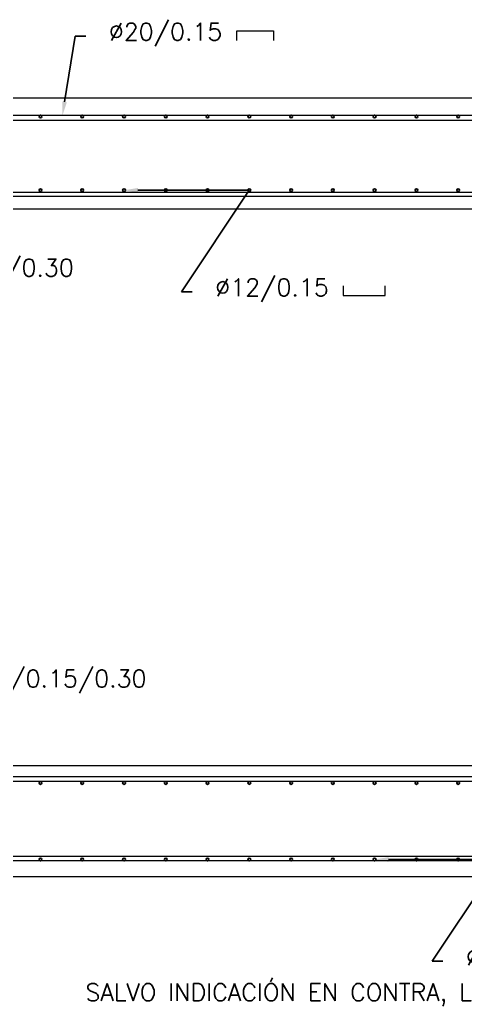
# Model space of a CAD drawing. Header units: metres. Extents: x 1291 to 1536, y 1774 to 1932.
# Drawn here: x 1359.215 to 1360.815, y 1789.729 to 1793.275 of the extents above; entities that cross this region are included whole.
import ezdxf
from ezdxf import colors
from ezdxf.entities.mleader import LeaderData, LeaderLine
from ezdxf.math import Vec2, Vec3

# ---------------------------------------------------------------- set-up
doc = ezdxf.new("R2010")
doc.units = ezdxf.units.M
doc.layers.add('Des', color=4, linetype='Continuous', lineweight=20)
doc.layers.add('YPSOM_ARMADURAS', color=164, linetype='Continuous')
doc.styles.add('YPSOM-TEXTO', font='romans.shx')
doc.styles.add('YPSOM_25', font='romans.shx', dxfattribs={"height": 0.0625})

# ---------------------------------------------------------------- blocks, each defined once
blk = doc.blocks.new('*U142')
at = {"layer": 'YPSOM_ARMADURAS'}
blk.add_circle((3.492459654808044e-10, 0), 0.005, dxfattribs=at)
blk = doc.blocks.new('*U143')
at = {"layer": 'Des', "color": 0, "linetype": 'ByBlock', "lineweight": -2, "transparency": 16777216}
for p in [(-12.07153918083757, -6.991455085878762), (-12.20134067740571, -7.06663202228606), (-12.33114217397386, -7.141808958693359), (-12.460943670542, -7.216985895100657), (-12.59074516711015, -7.292162831507956), (-12.7205466636783, -7.367339767915254), (-12.85034816024644, -7.442516704322553), (-12.98014965681459, -7.517693640729851), (-13.10995115338273, -7.59287057713715), (-13.23975264995088, -7.668047513544449), (-13.36955414651903, -7.743224449951748)]:
    blk.add_blockref('*U142', p, dxfattribs=at)
blk = doc.blocks.new('*U138')
at = {"layer": 'YPSOM_ARMADURAS'}
blk.add_circle((3.492459654808044e-10, 0), 0.005, dxfattribs=at)
blk = doc.blocks.new('*U139')
at = {"layer": 'Des', "color": 0, "linetype": 'ByBlock', "lineweight": -2, "transparency": 16777216}
for p in [(-12.07153918083757, -6.991455085878762), (-12.20134067740571, -7.06663202228606), (-12.33114217397386, -7.141808958693359), (-12.460943670542, -7.216985895100657), (-12.59074516711015, -7.292162831507956), (-12.7205466636783, -7.367339767915254), (-12.85034816024644, -7.442516704322553), (-12.98014965681459, -7.517693640729851), (-13.10995115338273, -7.59287057713715), (-13.23975264995088, -7.668047513544449), (-13.36955414651903, -7.743224449951748)]:
    blk.add_blockref('*U138', p, dxfattribs=at)
blk = doc.blocks.new('*U140')
at = {"layer": 'YPSOM_ARMADURAS'}
blk.add_circle((3.492459654808044e-10, 0), 0.005, dxfattribs=at)
blk = doc.blocks.new('*U141')
at = {"layer": 'Des', "color": 0, "linetype": 'ByBlock', "lineweight": -2, "transparency": 16777216}
for p in [(-12.07153918083757, -6.991455085878762), (-12.20134067740571, -7.06663202228606), (-12.33114217397386, -7.141808958693359), (-12.460943670542, -7.216985895100657), (-12.59074516711015, -7.292162831507956), (-12.7205466636783, -7.367339767915254), (-12.85034816024644, -7.442516704322553), (-12.98014965681459, -7.517693640729851), (-13.10995115338273, -7.59287057713715), (-13.23975264995088, -7.668047513544449), (-13.36955414651903, -7.743224449951748)]:
    blk.add_blockref('*U140', p, dxfattribs=at)
blk = doc.blocks.new('*U210')
at = {"layer": 'YPSOM_ARMADURAS'}
blk.add_circle((3.492459654808044e-10, 0), 0.005, dxfattribs=at)
blk = doc.blocks.new('*U211')
at = {"layer": 'Des', "color": 0, "linetype": 'ByBlock', "lineweight": -2, "transparency": 16777216}
for p in [(-12.07153918083757, -6.991455085878762), (-12.20134067740571, -7.06663202228606), (-12.33114217397386, -7.141808958693359), (-12.460943670542, -7.216985895100657), (-12.59074516711015, -7.292162831507956), (-12.7205466636783, -7.367339767915254), (-12.85034816024644, -7.442516704322553), (-12.98014965681459, -7.517693640729851), (-13.10995115338273, -7.59287057713715), (-13.23975264995088, -7.668047513544449), (-13.36955414651903, -7.743224449951748)]:
    blk.add_blockref('*U210', p, dxfattribs=at)
blk = doc.blocks.new('*U196')
at = {"layer": 'YPSOM_ARMADURAS'}
blk.add_circle((3.492459654808044e-10, 0), 0.005, dxfattribs=at)
blk = doc.blocks.new('*U197')
at = {"layer": 'Des', "color": 0, "linetype": 'ByBlock', "lineweight": -2, "transparency": 16777216}
for p in [(-12.07153918083757, -6.991455085878762), (-12.20134067740571, -7.06663202228606), (-12.33114217397386, -7.141808958693359), (-12.460943670542, -7.216985895100657), (-12.59074516711015, -7.292162831507956), (-12.7205466636783, -7.367339767915254), (-12.85034816024644, -7.442516704322553), (-12.98014965681459, -7.517693640729851), (-13.10995115338273, -7.59287057713715), (-13.23975264995088, -7.668047513544449), (-13.36955414651903, -7.743224449951748)]:
    blk.add_blockref('*U196', p, dxfattribs=at)
blk = doc.blocks.new('*U188')
at = {"layer": 'YPSOM_ARMADURAS'}
blk.add_circle((3.492459654808044e-10, 0), 0.005, dxfattribs=at)
blk = doc.blocks.new('*U189')
at = {"layer": 'Des', "color": 0, "linetype": 'ByBlock', "lineweight": -2, "transparency": 16777216}
for p in [(-12.07153918083757, -6.991455085878762), (-12.20134067740571, -7.06663202228606), (-12.33114217397386, -7.141808958693359), (-12.460943670542, -7.216985895100657), (-12.59074516711015, -7.292162831507956), (-12.7205466636783, -7.367339767915254), (-12.85034816024644, -7.442516704322553), (-12.98014965681459, -7.517693640729851), (-13.10995115338273, -7.59287057713715), (-13.23975264995088, -7.668047513544449), (-13.36955414651903, -7.743224449951748)]:
    blk.add_blockref('*U188', p, dxfattribs=at)
blk = doc.blocks.new('*U194')
at = {"layer": 'YPSOM_ARMADURAS'}
blk.add_circle((3.492459654808044e-10, 0), 0.005, dxfattribs=at)
blk = doc.blocks.new('*U195')
at = {"layer": 'Des', "color": 0, "linetype": 'ByBlock', "lineweight": -2, "transparency": 16777216}
for p in [(-12.07153918083757, -6.991455085878762), (-12.20134067740571, -7.06663202228606), (-12.33114217397386, -7.141808958693359), (-12.460943670542, -7.216985895100657), (-12.59074516711015, -7.292162831507956), (-12.7205466636783, -7.367339767915254), (-12.85034816024644, -7.442516704322553), (-12.98014965681459, -7.517693640729851), (-13.10995115338273, -7.59287057713715), (-13.23975264995088, -7.668047513544449), (-13.36955414651903, -7.743224449951748)]:
    blk.add_blockref('*U194', p, dxfattribs=at)
blk = doc.blocks.new('*U192')
at = {"layer": 'YPSOM_ARMADURAS'}
blk.add_circle((3.492459654808044e-10, 0), 0.005, dxfattribs=at)
blk = doc.blocks.new('*U193')
at = {"layer": 'Des', "color": 0, "linetype": 'ByBlock', "lineweight": -2, "transparency": 16777216}
for p in [(-12.07153918083757, -6.991455085878762), (-12.20134067740571, -7.06663202228606), (-12.33114217397386, -7.141808958693359), (-12.460943670542, -7.216985895100657), (-12.59074516711015, -7.292162831507956), (-12.7205466636783, -7.367339767915254), (-12.85034816024644, -7.442516704322553), (-12.98014965681459, -7.517693640729851), (-13.10995115338273, -7.59287057713715), (-13.23975264995088, -7.668047513544449), (-13.36955414651903, -7.743224449951748)]:
    blk.add_blockref('*U192', p, dxfattribs=at)

msp = doc.modelspace()

# ---------------------------------------------------------------- linework, layer by layer
at = {"layer": 'Des', "color": 9}
for points, elevation in [([(1359.994499377848, 1793.200498781109), (1359.994499377848, 1793.235498780326), (1360.126238150464, 1793.235498782189), (1360.12623815093, 1793.200498781109)], 76.49914520166803), ([(1359.994499377848, 1793.200498781109), (1359.994499377848, 1793.235498780326), (1360.126238150464, 1793.235498782189), (1360.12623815093, 1793.200498781109)], 76.49914520166803), ([(1360.376590399479, 1792.319380900764), (1360.376590399945, 1792.284380899684), (1360.526590399386, 1792.284380901547), (1360.526590400317, 1792.319380901696)], 76.49914520166797), ([(1360.376590399479, 1792.319380900764), (1360.376590399945, 1792.284380899684), (1360.526590399386, 1792.284380901547), (1360.526590400317, 1792.319380901696)], 76.49914520166797)]:
    msp.add_lwpolyline(points, dxfattribs=dict(at, elevation=elevation))
at = {"layer": 'Des', "color": 9, "elevation": 40.44464520166802}
for points in [[(1345.016816823219, 1792.994459623413), (1362.516816821357, 1792.994459625275), (1362.516816821822, 1790.194459615217), (1345.016816822754, 1790.194459613354)], [(1345.016816823219, 1792.994459623413), (1362.516816821357, 1792.994459625275), (1362.516816821822, 1790.194459615217), (1345.016816822754, 1790.194459613354)], [(1362.216816822009, 1790.59445961559), (1362.216816824803, 1792.594459614658), (1358.216816824803, 1792.594459619315), (1358.216816821077, 1790.594459619315)], [(1362.216816822009, 1790.59445961559), (1362.216816824803, 1792.594459614658), (1358.216816824803, 1792.594459619315), (1358.216816821077, 1790.594459619315)]]:
    msp.add_lwpolyline(points, close=True, dxfattribs=at)
for points in [[(1354.966816828528, 1792.930785247998), (1354.966816828528, 1792.914785248169), (1362.393500371778, 1792.914785249101, -0.4142135623733175), (1362.40750037221, 1792.900785248668), (1362.407500371744, 1792.58078524837), (1362.423500370176, 1792.58078524837), (1362.423500372039, 1792.900785248668, 0.4142135623731172), (1362.393500371778, 1792.930785247998)], [(1354.966816828528, 1792.930785247998), (1354.966816828528, 1792.914785248169), (1362.393500371778, 1792.914785249101, -0.4142135623733175), (1362.40750037221, 1792.900785248668), (1362.407500371744, 1792.58078524837), (1362.423500370176, 1792.58078524837), (1362.423500372039, 1792.900785248668, 0.4142135623731172), (1362.393500371778, 1792.930785247998)], [(1362.398020070919, 1792.905634995492), (1362.398020069057, 1792.669459621364, -0.4142135623731172), (1362.368020071124, 1792.639459622966), (1345.140210525075, 1792.639459623897, -0.4142135623731172), (1345.110210525745, 1792.669459624158), (1345.110210526676, 1792.896205958852), (1345.126210526505, 1792.896205957921), (1345.126210525574, 1792.669459624158, 0.4142135623733175), (1345.140210525075, 1792.655459621863), (1362.368020070193, 1792.655459620932, 0.4142135623733175), (1362.382020071091, 1792.669459623226), (1362.382020070159, 1792.905634993629)], [(1362.398020070919, 1792.905634995492), (1362.398020069057, 1792.669459621364, -0.4142135623731172), (1362.368020071124, 1792.639459622966), (1345.140210525075, 1792.639459623897, -0.4142135623731172), (1345.110210525745, 1792.669459624158), (1345.110210526676, 1792.896205958852), (1345.126210526505, 1792.896205957921), (1345.126210525574, 1792.669459624158, 0.4142135623733175), (1345.140210525075, 1792.655459621863), (1362.368020070193, 1792.655459620932, 0.4142135623733175), (1362.382020071091, 1792.669459623226), (1362.382020070159, 1792.905634993629)], [(1350.891816825082, 1790.251867742219), (1350.891816825082, 1790.267867742979), (1362.441816823499, 1790.267867743911, 0.4142135623733175), (1362.455816823931, 1790.28186774248), (1362.455816825328, 1792.044459614845), (1362.471816825157, 1792.044459614845), (1362.471816824691, 1790.281867744343, -0.4142135623731172), (1362.441816823499, 1790.251867743151)], [(1350.891816825082, 1790.251867742219), (1350.891816825082, 1790.267867742979), (1362.441816823499, 1790.267867743911, 0.4142135623733175), (1362.455816823931, 1790.28186774248), (1362.455816825328, 1792.044459614845), (1362.471816825157, 1792.044459614845), (1362.471816824691, 1790.281867744343, -0.4142135623731172), (1362.441816823499, 1790.251867743151)], [(1362.442854718713, 1790.234185444133), (1362.442854718713, 1790.523776870163, 0.4142135623731172), (1362.412854718918, 1790.553776869492), (1345.115442215407, 1790.553776870423, 0.4142135623731172), (1345.085442214215, 1790.523776869231), (1345.085442215146, 1790.234978421533), (1345.101442214975, 1790.234978421533), (1345.101442214509, 1790.523776870163, -0.4142135623733175), (1345.11544221401, 1790.537776868732), (1362.412854718452, 1790.537776868732, -0.4142135623733175), (1362.426854718418, 1790.523776870163), (1362.426854718418, 1790.234185445064)], [(1362.442854718713, 1790.234185444133), (1362.442854718713, 1790.523776870163, 0.4142135623731172), (1362.412854718918, 1790.553776869492), (1345.115442215407, 1790.553776870423, 0.4142135623731172), (1345.085442214215, 1790.523776869231), (1345.085442215146, 1790.234978421533), (1345.101442214975, 1790.234978421533), (1345.101442214509, 1790.523776870163, -0.4142135623733175), (1345.11544221401, 1790.537776868732), (1362.412854718452, 1790.537776868732, -0.4142135623733175), (1362.426854718418, 1790.523776870163), (1362.426854718418, 1790.234185445064)]]:
    msp.add_lwpolyline(points, format="xyb", close=True, dxfattribs=at)

# ---------------------------------------------------------------- block references
at = {"layer": 'Des', "color": 9, "rotation": 149.9219293539946}
for name, p in [('*U141', (1345.339153402427, 1792.927890472056, 40.44464520166795)), ('*U195', (1345.339153402427, 1792.927890472056, 40.44464520166795)), ('*U211', (1345.339153402892, 1792.662424419017, 40.44464520166797)), ('*U193', (1345.339153402892, 1792.662424419017, 40.44464520166797)), ('*U143', (1345.339153401495, 1790.531459610851, 40.44464520166795)), ('*U197', (1345.339153401495, 1790.531459610851, 40.44464520166795)), ('*U139', (1345.339153401961, 1790.256459612341, 40.44464520166797)), ('*U189', (1345.339153401961, 1790.256459612341, 40.44464520166797))]:
    msp.add_blockref(name, p, dxfattribs=at)

# ---------------------------------------------------------------- texts
at = {"layer": 'Des', "color": 9, "insert": (1359.450633143948, 1789.81017297128, 40.44464520166799), "char_height": 0.06249999999999999, "attachment_point": 1, "rotation": 4.591712724199295e-09, "style": 'YPSOM_25'}
msp.add_mtext_dynamic_manual_height_columns('SALVO INDICACIÓN EN CONTRA, LAS PATILLAS SERÁN DE 20 cm', width=3.706942383821337, gutter_width=0.1875, heights=[0], dxfattribs=at)
msp.add_mtext_dynamic_manual_height_columns('SALVO INDICACIÓN EN CONTRA, LAS PATILLAS SERÁN DE 20 cm', width=3.706942383821337, gutter_width=0.1875, heights=[0], dxfattribs=at)

# ---------------------------------------------------------------- leaders
at = {"layer": 'Des', "color": 9}
ml = msp.add_multileader_mtext('Standard', dxfattribs=at)
ml.set_content('Ø20/0.15', color=2, style='YPSOM-TEXTO')
ml.set_leader_properties(color=1)
ml.build(insert=Vec2(0, 0))
ml.multileader.update_dxf_attribs({"text_left_attachment_type": 2, "text_right_attachment_type": 2, "dogleg_length": 1.5, "arrow_head_size": 0.05, "scale": 0.025})
ctx = ml.context
ctx.base_point, ctx.scale, ctx.char_height, ctx.arrow_head_size, ctx.landing_gap_size, ctx.plane_origin, ctx.plane_x_axis, ctx.plane_y_axis = Vec3(1359.451424426713, 1793.215969116516, 40.44464520166802), 0.025, 0.0625, 0.05, 0.05, Vec3(1364.698283245263, 1792.97293096123, 40.44464520166807), Vec3(1, 3.914787438663581e-09, 8.164778167713554e-15), Vec3(-3.914787438663581e-09, 1, -2.036501447236867e-15)
ctx.left_attachment, ctx.right_attachment, ctx.text_align_type = 2, 2, 2
notes = []
notes.append((ctx, [(0, (1, 1, 0), (1359.413924426713, 1793.215969116369, 40.44464520166802), (1, 3.914787660708186e-09, 8.164778167713554e-15), 0.03750000000000001, [(0, [(1359.367854786979, 1792.930785247998, 40.44464520166802)], 0, [])])]))
ctx.mtext.insert, ctx.mtext.text_direction, ctx.mtext.rotation, ctx.mtext.width, ctx.mtext.alignment, ctx.mtext.flow_direction = Vec3(1359.941900617385, 1793.263588165806, 40.44464520166802), Vec3(1, 3.914787438663581e-09, 8.164778167713554e-15), 3.914787438663581e-09, 0.4381368955809014, 3, 5
ml = msp.add_multileader_mtext('Standard', dxfattribs=at)
ml.set_content('Ø20/0.15', color=2, style='YPSOM-TEXTO')
ml.set_leader_properties(color=1)
ml.build(insert=Vec2(0, 0))
ml.multileader.update_dxf_attribs({"text_left_attachment_type": 2, "text_right_attachment_type": 2, "dogleg_length": 1.5, "arrow_head_size": 0.05, "scale": 0.025})
ctx = ml.context
ctx.base_point, ctx.scale, ctx.char_height, ctx.arrow_head_size, ctx.landing_gap_size, ctx.plane_origin, ctx.plane_x_axis, ctx.plane_y_axis = Vec3(1359.451424426713, 1793.215969116516, 40.44464520166802), 0.025, 0.0625, 0.05, 0.05, Vec3(1364.698283245263, 1792.97293096123, 40.44464520166807), Vec3(1, 3.914787438663581e-09, 8.164778167713554e-15), Vec3(-3.914787438663581e-09, 1, -2.036501447236867e-15)
ctx.left_attachment, ctx.right_attachment, ctx.text_align_type = 2, 2, 2
notes.append((ctx, [(0, (1, 1, 0), (1359.413924426713, 1793.215969116369, 40.44464520166802), (1, 3.914787660708186e-09, 8.164778167713554e-15), 0.03750000000000001, [(0, [(1359.367854786979, 1792.930785247998, 40.44464520166802)], 0, [])])]))
ctx.mtext.insert, ctx.mtext.text_direction, ctx.mtext.rotation, ctx.mtext.width, ctx.mtext.alignment, ctx.mtext.flow_direction = Vec3(1359.941900617385, 1793.263588165806, 40.44464520166802), Vec3(1, 3.914787438663581e-09, 8.164778167713554e-15), 3.914787438663581e-09, 0.4381368955809014, 3, 5
ml = msp.add_multileader_mtext('Standard', dxfattribs=at)
ml.set_content('4 CAPAS Ø10/0.15/0.30', color=2, style='YPSOM-TEXTO')
ml.set_leader_properties(color=1)
ml.build(insert=Vec2(0, 0))
ml.multileader.update_dxf_attribs({"text_left_attachment_type": 2, "text_right_attachment_type": 2, "dogleg_length": 1.5, "arrow_head_size": 0.05, "scale": 0.025})
ctx = ml.context
ctx.base_point, ctx.scale, ctx.char_height, ctx.arrow_head_size, ctx.landing_gap_size, ctx.plane_origin, ctx.plane_x_axis, ctx.plane_y_axis = Vec3(1358.303477757459, 1792.367632863492, 40.44464520166801), 0.025, 0.0625, 0.05, 0.05, Vec3(1358.723933732079, 1792.744617691205, 40.44464520166802), Vec3(1, -1.315961301040503e-08, 8.164778167713553e-15), Vec3(1.315961301040503e-08, 1, 2.03650144723685e-15)
ctx.left_attachment, ctx.right_attachment = 2, 2
notes.append((ctx, [(1, (1, 1, 0), (1358.265977757459, 1792.367632863985, 40.44464520166801), (1, -1.315961312142733e-08, 8.16477816771355e-15), 0.03749999999999999, [(2, [(1358.523933730961, 1792.844617688039, 40.44464520166801), (1358.373933730589, 1792.844617690833, 40.44464520166801), (1358.223933731613, 1792.844617692695, 40.44464520166801), (1358.673933730402, 1792.844617685245, 40.44464520166802)], 0, [])])]))
ctx.mtext.insert, ctx.mtext.text_direction, ctx.mtext.rotation, ctx.mtext.flow_direction = Vec3(1358.353477758297, 1792.415251910628, 40.44464520166801), Vec3(1, -1.315961301040503e-08, 8.164778167713553e-15), 6.283185294019973, 5
ml = msp.add_multileader_mtext('Standard', dxfattribs=at)
ml.set_content('4 CAPAS Ø10/0.15/0.30', color=2, style='YPSOM-TEXTO')
ml.set_leader_properties(color=1)
ml.build(insert=Vec2(0, 0))
ml.multileader.update_dxf_attribs({"text_left_attachment_type": 2, "text_right_attachment_type": 2, "dogleg_length": 1.5, "arrow_head_size": 0.05, "scale": 0.025})
ctx = ml.context
ctx.base_point, ctx.scale, ctx.char_height, ctx.arrow_head_size, ctx.landing_gap_size, ctx.plane_origin, ctx.plane_x_axis, ctx.plane_y_axis = Vec3(1358.303477757459, 1792.367632863492, 40.44464520166801), 0.025, 0.0625, 0.05, 0.05, Vec3(1358.723933732079, 1792.744617691205, 40.44464520166802), Vec3(1, -1.315961301040503e-08, 8.164778167713553e-15), Vec3(1.315961301040503e-08, 1, 2.03650144723685e-15)
ctx.left_attachment, ctx.right_attachment = 2, 2
notes.append((ctx, [(1, (1, 1, 0), (1358.265977757459, 1792.367632863985, 40.44464520166801), (1, -1.315961312142733e-08, 8.16477816771355e-15), 0.03749999999999999, [(2, [(1358.523933730961, 1792.844617688039, 40.44464520166801), (1358.373933730589, 1792.844617690833, 40.44464520166801), (1358.223933731613, 1792.844617692695, 40.44464520166801), (1358.673933730402, 1792.844617685245, 40.44464520166802)], 0, [])])]))
ctx.mtext.insert, ctx.mtext.text_direction, ctx.mtext.rotation, ctx.mtext.flow_direction = Vec3(1358.353477758297, 1792.415251910628, 40.44464520166801), Vec3(1, -1.315961301040503e-08, 8.164778167713553e-15), 6.283185294019973, 5
ml = msp.add_multileader_mtext('Standard', dxfattribs=at)
ml.set_content('Ø12/0.15', color=2, style='YPSOM-TEXTO')
ml.set_leader_properties(color=1)
ml.build(insert=Vec2(0, 0))
ml.multileader.update_dxf_attribs({"text_left_attachment_type": 2, "text_right_attachment_type": 2, "dogleg_length": 1.5, "arrow_head_size": 0.05, "scale": 0.025})
ctx = ml.context
ctx.base_point, ctx.scale, ctx.char_height, ctx.arrow_head_size, ctx.landing_gap_size, ctx.plane_origin, ctx.plane_x_axis, ctx.plane_y_axis = Vec3(1359.833658620564, 1792.296904374003, 40.44464520166797), 0.025, 0.0625, 0.05, 0.05, Vec3(1360.089153491834, 1792.662424419017, 40.44464520166797), Vec3(1, 3.914787438663581e-09, 8.164778167713554e-15), Vec3(-3.914787438663581e-09, 1, -2.036501447236867e-15)
ctx.left_attachment, ctx.right_attachment, ctx.text_align_type = 2, 2, 2
notes.append((ctx, [(0, (1, 1, 0), (1359.796158620564, 1792.296904373856, 40.44464520166797), (1, 3.9147875681896e-09, 8.164778167713554e-15), 0.03750000000000001, [(1, [(1359.589153490902, 1792.662424419948, 40.44464520166797), (1360.039153491089, 1792.662424421811, 40.44464520166797)], 0, [])])]))
ctx.mtext.insert, ctx.mtext.text_direction, ctx.mtext.rotation, ctx.mtext.alignment, ctx.mtext.flow_direction = Vec3(1360.324134811235, 1792.344523424224, 40.44464520166797), Vec3(1, 3.914787438663581e-09, 8.164778167713554e-15), 3.914787438663581e-09, 3, 5
ml = msp.add_multileader_mtext('Standard', dxfattribs=at)
ml.set_content('Ø12/0.15', color=2, style='YPSOM-TEXTO')
ml.set_leader_properties(color=1)
ml.build(insert=Vec2(0, 0))
ml.multileader.update_dxf_attribs({"text_left_attachment_type": 2, "text_right_attachment_type": 2, "dogleg_length": 1.5, "arrow_head_size": 0.05, "scale": 0.025})
ctx = ml.context
ctx.base_point, ctx.scale, ctx.char_height, ctx.arrow_head_size, ctx.landing_gap_size, ctx.plane_origin, ctx.plane_x_axis, ctx.plane_y_axis = Vec3(1359.833658620564, 1792.296904374003, 40.44464520166797), 0.025, 0.0625, 0.05, 0.05, Vec3(1360.089153491834, 1792.662424419017, 40.44464520166797), Vec3(1, 3.914787438663581e-09, 8.164778167713554e-15), Vec3(-3.914787438663581e-09, 1, -2.036501447236867e-15)
ctx.left_attachment, ctx.right_attachment, ctx.text_align_type = 2, 2, 2
notes.append((ctx, [(0, (1, 1, 0), (1359.796158620564, 1792.296904373856, 40.44464520166797), (1, 3.9147875681896e-09, 8.164778167713554e-15), 0.03750000000000001, [(1, [(1359.589153490902, 1792.662424419948, 40.44464520166797), (1360.039153491089, 1792.662424421811, 40.44464520166797)], 0, [])])]))
ctx.mtext.insert, ctx.mtext.text_direction, ctx.mtext.rotation, ctx.mtext.alignment, ctx.mtext.flow_direction = Vec3(1360.324134811235, 1792.344523424224, 40.44464520166797), Vec3(1, 3.914787438663581e-09, 8.164778167713554e-15), 3.914787438663581e-09, 3, 5
ml = msp.add_multileader_mtext('Standard', dxfattribs=at)
ml.set_content('4 CAPAS Ø10/0.15/0.30', color=2, style='YPSOM-TEXTO')
ml.set_leader_properties(color=1)
ml.build(insert=Vec2(0, 0))
ml.multileader.update_dxf_attribs({"text_left_attachment_type": 2, "text_right_attachment_type": 2, "dogleg_length": 1.5, "arrow_head_size": 0.05, "scale": 0.025})
ctx = ml.context
ctx.base_point, ctx.scale, ctx.char_height, ctx.arrow_head_size, ctx.landing_gap_size, ctx.plane_origin, ctx.plane_x_axis, ctx.plane_y_axis = Vec3(1358.564541596302, 1790.890332413228, 40.44464520166801), 0.025, 0.0625, 0.05, 0.05, Vec3(1358.723933727888, 1790.444301539974, 40.44464520166802), Vec3(1, 1.014645140129389e-08, 8.164778167713553e-15), Vec3(-1.014645140129389e-08, 1, -2.036501447236868e-15)
ctx.left_attachment, ctx.right_attachment = 2, 2
notes.append((ctx, [(1, (1, 1, 0), (1358.527041596302, 1790.890332412848, 40.44464520166801), (1, 1.014645145680504e-08, 8.164778167713554e-15), 0.03749999999999999, [(2, [(1358.523933727236, 1790.344301542209, 40.44464520166801), (1358.373933726863, 1790.344301541278, 40.44464520166801), (1358.223933727422, 1790.344301540346, 40.44464520166801), (1358.673933726677, 1790.344301544072, 40.44464520166802)], 0, [])])]))
ctx.mtext.insert, ctx.mtext.text_direction, ctx.mtext.rotation, ctx.mtext.flow_direction = Vec3(1358.614541595278, 1790.937951460422, 40.44464520166801), Vec3(1, 1.014645140129389e-08, 8.164778167713553e-15), 1.014645140129389e-08, 5
ml = msp.add_multileader_mtext('Standard', dxfattribs=at)
ml.set_content('4 CAPAS Ø10/0.15/0.30', color=2, style='YPSOM-TEXTO')
ml.set_leader_properties(color=1)
ml.build(insert=Vec2(0, 0))
ml.multileader.update_dxf_attribs({"text_left_attachment_type": 2, "text_right_attachment_type": 2, "dogleg_length": 1.5, "arrow_head_size": 0.05, "scale": 0.025})
ctx = ml.context
ctx.base_point, ctx.scale, ctx.char_height, ctx.arrow_head_size, ctx.landing_gap_size, ctx.plane_origin, ctx.plane_x_axis, ctx.plane_y_axis = Vec3(1358.564541596302, 1790.890332413228, 40.44464520166801), 0.025, 0.0625, 0.05, 0.05, Vec3(1358.723933727888, 1790.444301539974, 40.44464520166802), Vec3(1, 1.014645140129389e-08, 8.164778167713553e-15), Vec3(-1.014645140129389e-08, 1, -2.036501447236869e-15)
ctx.left_attachment, ctx.right_attachment = 2, 2
notes.append((ctx, [(1, (1, 1, 0), (1358.527041596302, 1790.890332412848, 40.44464520166801), (1, 1.014645145680504e-08, 8.164778167713554e-15), 0.03749999999999999, [(2, [(1358.523933727236, 1790.344301542209, 40.44464520166801), (1358.373933726863, 1790.344301541278, 40.44464520166801), (1358.223933727422, 1790.344301540346, 40.44464520166801), (1358.673933726677, 1790.344301544072, 40.44464520166802)], 0, [])])]))
ctx.mtext.insert, ctx.mtext.text_direction, ctx.mtext.rotation, ctx.mtext.flow_direction = Vec3(1358.614541595278, 1790.937951460422, 40.44464520166801), Vec3(1, 1.014645140129389e-08, 8.164778167713553e-15), 1.014645140129389e-08, 5
ml = msp.add_multileader_mtext('Standard', dxfattribs=at)
ml.set_content('Ø12/0.15', color=2, style='YPSOM-TEXTO')
ml.set_leader_properties(color=1)
ml.build(insert=Vec2(0, 0))
ml.multileader.update_dxf_attribs({"text_left_attachment_type": 2, "text_right_attachment_type": 2, "dogleg_length": 1.5, "arrow_head_size": 0.05, "scale": 0.025})
ctx = ml.context
ctx.base_point, ctx.scale, ctx.char_height, ctx.arrow_head_size, ctx.landing_gap_size, ctx.plane_origin, ctx.plane_x_axis, ctx.plane_y_axis = Vec3(1360.733658627921, 1789.890939567327, 40.44464520166797), 0.025, 0.0625, 0.05, 0.05, Vec3(1360.98915349826, 1790.356459611969, 40.44464520166797), Vec3(1, 3.914787438663581e-09, 8.164778167713554e-15), Vec3(-3.914787438663581e-09, 1, -2.036501447236867e-15)
ctx.left_attachment, ctx.right_attachment, ctx.text_align_type = 2, 2, 2
notes.append((ctx, [(0, (1, 1, 0), (1360.696158627921, 1789.89093956718, 40.44464520166797), (1, 3.9147875681896e-09, 8.164778167713554e-15), 0.03750000000000001, [(1, [(1360.489153497794, 1790.256459612341, 40.44464520166797), (1360.93915349798, 1790.256459613272, 40.44464520166797)], 0, [])])]))
ctx.mtext.insert, ctx.mtext.text_direction, ctx.mtext.rotation, ctx.mtext.alignment, ctx.mtext.flow_direction = Vec3(1361.224134818127, 1789.938558615686, 40.44464520166797), Vec3(1, 3.914787438663581e-09, 8.164778167713554e-15), 3.914787438663581e-09, 3, 5
ml = msp.add_multileader_mtext('Standard', dxfattribs=at)
ml.set_content('Ø12/0.15', color=2, style='YPSOM-TEXTO')
ml.set_leader_properties(color=1)
ml.build(insert=Vec2(0, 0))
ml.multileader.update_dxf_attribs({"text_left_attachment_type": 2, "text_right_attachment_type": 2, "dogleg_length": 1.5, "arrow_head_size": 0.05, "scale": 0.025})
ctx = ml.context
ctx.base_point, ctx.scale, ctx.char_height, ctx.arrow_head_size, ctx.landing_gap_size, ctx.plane_origin, ctx.plane_x_axis, ctx.plane_y_axis = Vec3(1360.733658627921, 1789.890939567327, 40.44464520166797), 0.025, 0.0625, 0.05, 0.05, Vec3(1360.98915349826, 1790.356459611969, 40.44464520166797), Vec3(1, 3.914787438663581e-09, 8.164778167713554e-15), Vec3(-3.914787438663581e-09, 1, -2.036501447236867e-15)
ctx.left_attachment, ctx.right_attachment, ctx.text_align_type = 2, 2, 2
notes.append((ctx, [(0, (1, 1, 0), (1360.696158627921, 1789.89093956718, 40.44464520166797), (1, 3.9147875681896e-09, 8.164778167713554e-15), 0.03750000000000001, [(1, [(1360.489153497794, 1790.256459612341, 40.44464520166797), (1360.93915349798, 1790.256459613272, 40.44464520166797)], 0, [])])]))
ctx.mtext.insert, ctx.mtext.text_direction, ctx.mtext.rotation, ctx.mtext.alignment, ctx.mtext.flow_direction = Vec3(1361.224134818127, 1789.938558615686, 40.44464520166797), Vec3(1, 3.914787438663581e-09, 8.164778167713554e-15), 3.914787438663581e-09, 3, 5
for ctx, leaders in notes:
    for number, flags, end, landing, length, lines in leaders:
        leader = LeaderData()
        leader.index, (leader.has_last_leader_line, leader.has_dogleg_vector, leader.attachment_direction) = number, flags
        leader.last_leader_point, leader.dogleg_vector, leader.dogleg_length = Vec3(end), Vec3(landing), length
        for number, points, colour, breaks in lines:
            line = LeaderLine()
            line.index, line.vertices, line.color, line.breaks = number, Vec3.list(points), colors.encode_raw_color(colour), breaks
            leader.lines.append(line)
        ctx.leaders.append(leader)

doc.saveas('drawing.dxf')
